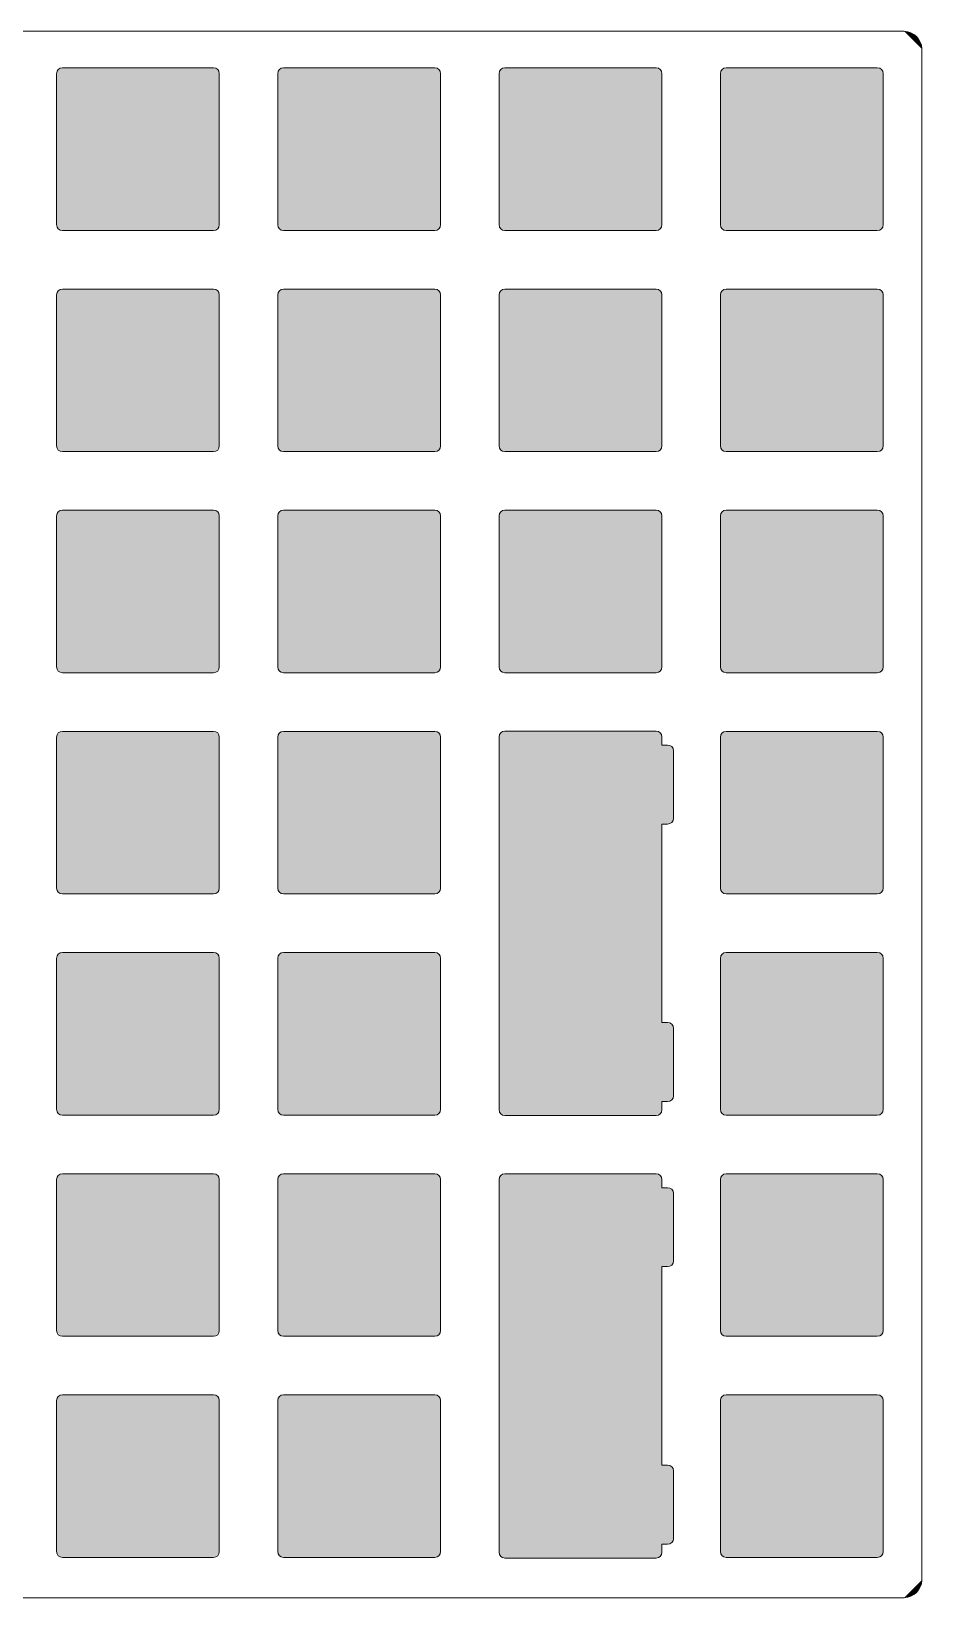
# Model space of a CAD drawing. Extents: x 264 to 551, y 127 to 265.
# Drawn here: x 474.4 to 551, y 127 to 261.9 of the extents above; entities that cross this region are included whole.
import ezdxf

# ---------------------------------------------------------------- set-up
doc = ezdxf.new("R2010")
doc.units = 0
doc.header["$MEASUREMENT"] = 0
doc.layers.add('Layer 2', color=7, linetype='Continuous', lineweight=0)

# ---------------------------------------------------------------- blocks, each defined once
blk = doc.blocks.new('Block_1')
at = {"layer": 'Layer 2', "true_color": 0x000000, "transparency": 33554687}
h = blk.add_hatch(color=18, dxfattribs=at)
h.dxf.hatch_style = 2
edge = h.paths.add_edge_path()
edge.add_spline(control_points=[(549.54, 261.87), (549.54, 261.87), (395.74, 261.87), (395.74, 261.87)], knot_values=[0, 0, 0, 0, 1, 1, 1, 1], degree=3, periodic=0)
edge.add_line((395.74, 261.87), (549.54, 261.87))
h = blk.add_hatch(color=18, dxfattribs=at)
h.dxf.hatch_style = 2
edge = h.paths.add_edge_path()
edge.add_spline(control_points=[(551.04, 260.37), (551.04, 261.17), (550.34, 261.87), (549.54, 261.87)], knot_values=[0, 0, 0, 0, 1, 1, 1, 1], degree=3, periodic=0)
edge.add_line((549.54, 261.87), (551.04, 260.37))
h = blk.add_hatch(color=18, dxfattribs=at)
h.dxf.hatch_style = 2
edge = h.paths.add_edge_path()
edge.add_spline(control_points=[(551.04, 128.47), (551.04, 128.47), (551.04, 260.37), (551.04, 260.37)], knot_values=[0, 0, 0, 0, 1, 1, 1, 1], degree=3, periodic=0)
edge.add_line((551.04, 260.37), (551.04, 128.47))
h = blk.add_hatch(color=18, dxfattribs=at)
h.dxf.hatch_style = 2
edge = h.paths.add_edge_path()
edge.add_spline(control_points=[(549.54, 126.97), (550.34, 126.97), (551.04, 127.67), (551.04, 128.47)], knot_values=[0, 0, 0, 0, 1, 1, 1, 1], degree=3, periodic=0)
edge.add_line((551.04, 128.47), (549.54, 126.97))
h = blk.add_hatch(color=18, dxfattribs=at)
h.dxf.hatch_style = 2
edge = h.paths.add_edge_path()
edge.add_spline(control_points=[(265.24, 126.97), (265.24, 126.97), (549.54, 126.97), (549.54, 126.97)], knot_values=[0, 0, 0, 0, 1, 1, 1, 1], degree=3, periodic=0)
edge.add_line((549.54, 126.97), (265.24, 126.97))
at = {"layer": 'Layer 2', "color": 18, "lineweight": 20, "true_color": 0x000000}
for points in [[(549.54, 261.87), (549.54, 261.87), (395.74, 261.87), (395.74, 261.87)], [(551.04, 260.37), (551.04, 261.17), (550.34, 261.87), (549.54, 261.87)], [(551.04, 128.47), (551.04, 128.47), (551.04, 260.37), (551.04, 260.37)], [(549.54, 126.97), (550.34, 126.97), (551.04, 127.67), (551.04, 128.47)], [(265.24, 126.97), (265.24, 126.97), (549.54, 126.97), (549.54, 126.97)]]:
    blk.add_open_spline(points, degree=3, dxfattribs=at)

msp = doc.modelspace()

# ---------------------------------------------------------------- hatches: boundary and pattern name
at = {"layer": 'Layer 2', "true_color": 0x000000, "transparency": 33554687}
h = msp.add_hatch(color=18, dxfattribs=at)
h.dxf.hatch_style = 2
edge = h.paths.add_edge_path()
edge.add_spline(control_points=[(477.08, 258.72), (477.08, 258.72), (490.08, 258.72), (490.08, 258.72), (490.38, 258.72), (490.58, 258.52), (490.58, 258.22), (490.58, 258.22), (490.58, 245.22), (490.58, 245.22), (490.58, 244.92), (490.38, 244.72), (490.08, 244.72), (490.08, 244.72), (477.08, 244.72), (477.08, 244.72), (476.78, 244.72), (476.58, 244.92), (476.58, 245.22), (476.58, 245.22), (476.58, 258.22), (476.58, 258.22), (476.58, 258.52), (476.78, 258.72), (477.08, 258.72)], knot_values=[0, 0, 0, 0, 1, 1, 1, 2, 2, 2, 3, 3, 3, 4, 4, 4, 5, 5, 5, 6, 6, 6, 7, 7, 7, 8, 8, 8, 8], degree=3, periodic=0)
h = msp.add_hatch(color=18, dxfattribs=at)
h.dxf.hatch_style = 2
edge = h.paths.add_edge_path()
edge.add_spline(control_points=[(496.12, 258.72), (496.12, 258.72), (509.12, 258.72), (509.12, 258.72), (509.42, 258.72), (509.62, 258.52), (509.62, 258.22), (509.62, 258.22), (509.62, 245.22), (509.62, 245.22), (509.62, 244.92), (509.42, 244.72), (509.12, 244.72), (509.12, 244.72), (496.12, 244.72), (496.12, 244.72), (495.82, 244.72), (495.62, 244.92), (495.62, 245.22), (495.62, 245.22), (495.62, 258.22), (495.62, 258.22), (495.62, 258.52), (495.82, 258.72), (496.12, 258.72)], knot_values=[0, 0, 0, 0, 1, 1, 1, 2, 2, 2, 3, 3, 3, 4, 4, 4, 5, 5, 5, 6, 6, 6, 7, 7, 7, 8, 8, 8, 8], degree=3, periodic=0)
h = msp.add_hatch(color=18, dxfattribs=at)
h.dxf.hatch_style = 2
edge = h.paths.add_edge_path()
edge.add_spline(control_points=[(515.17, 258.72), (515.17, 258.72), (528.17, 258.72), (528.17, 258.72), (528.47, 258.72), (528.67, 258.52), (528.67, 258.22), (528.67, 258.22), (528.67, 245.22), (528.67, 245.22), (528.67, 244.92), (528.47, 244.72), (528.17, 244.72), (528.17, 244.72), (515.17, 244.72), (515.17, 244.72), (514.87, 244.72), (514.67, 244.92), (514.67, 245.22), (514.67, 245.22), (514.67, 258.22), (514.67, 258.22), (514.67, 258.52), (514.87, 258.72), (515.17, 258.72)], knot_values=[0, 0, 0, 0, 1, 1, 1, 2, 2, 2, 3, 3, 3, 4, 4, 4, 5, 5, 5, 6, 6, 6, 7, 7, 7, 8, 8, 8, 8], degree=3, periodic=0)
h = msp.add_hatch(color=18, dxfattribs=at)
h.dxf.hatch_style = 2
edge = h.paths.add_edge_path()
edge.add_spline(control_points=[(534.22, 258.72), (534.22, 258.72), (547.22, 258.72), (547.22, 258.72), (547.52, 258.72), (547.72, 258.52), (547.72, 258.22), (547.72, 258.22), (547.72, 245.22), (547.72, 245.22), (547.72, 244.92), (547.52, 244.72), (547.22, 244.72), (547.22, 244.72), (534.22, 244.72), (534.22, 244.72), (533.92, 244.72), (533.72, 244.92), (533.72, 245.22), (533.72, 245.22), (533.72, 258.22), (533.72, 258.22), (533.72, 258.52), (533.92, 258.72), (534.22, 258.72)], knot_values=[0, 0, 0, 0, 1, 1, 1, 2, 2, 2, 3, 3, 3, 4, 4, 4, 5, 5, 5, 6, 6, 6, 7, 7, 7, 8, 8, 8, 8], degree=3, periodic=0)
h = msp.add_hatch(color=18, dxfattribs=at)
h.dxf.hatch_style = 2
edge = h.paths.add_edge_path()
edge.add_spline(control_points=[(477.08, 239.67), (477.08, 239.67), (490.08, 239.67), (490.08, 239.67), (490.38, 239.67), (490.58, 239.47), (490.58, 239.17), (490.58, 239.17), (490.58, 226.17), (490.58, 226.17), (490.58, 225.87), (490.38, 225.67), (490.08, 225.67), (490.08, 225.67), (477.08, 225.67), (477.08, 225.67), (476.78, 225.67), (476.58, 225.87), (476.58, 226.17), (476.58, 226.17), (476.58, 239.17), (476.58, 239.17), (476.58, 239.47), (476.78, 239.67), (477.08, 239.67)], knot_values=[0, 0, 0, 0, 1, 1, 1, 2, 2, 2, 3, 3, 3, 4, 4, 4, 5, 5, 5, 6, 6, 6, 7, 7, 7, 8, 8, 8, 8], degree=3, periodic=0)
h = msp.add_hatch(color=18, dxfattribs=at)
h.dxf.hatch_style = 2
edge = h.paths.add_edge_path()
edge.add_spline(control_points=[(496.12, 239.67), (496.12, 239.67), (509.12, 239.67), (509.12, 239.67), (509.42, 239.67), (509.62, 239.47), (509.62, 239.17), (509.62, 239.17), (509.62, 226.17), (509.62, 226.17), (509.62, 225.87), (509.42, 225.67), (509.12, 225.67), (509.12, 225.67), (496.12, 225.67), (496.12, 225.67), (495.82, 225.67), (495.62, 225.87), (495.62, 226.17), (495.62, 226.17), (495.62, 239.17), (495.62, 239.17), (495.62, 239.47), (495.82, 239.67), (496.12, 239.67)], knot_values=[0, 0, 0, 0, 1, 1, 1, 2, 2, 2, 3, 3, 3, 4, 4, 4, 5, 5, 5, 6, 6, 6, 7, 7, 7, 8, 8, 8, 8], degree=3, periodic=0)
h = msp.add_hatch(color=18, dxfattribs=at)
h.dxf.hatch_style = 2
edge = h.paths.add_edge_path()
edge.add_spline(control_points=[(515.17, 239.67), (515.17, 239.67), (528.17, 239.67), (528.17, 239.67), (528.47, 239.67), (528.67, 239.47), (528.67, 239.17), (528.67, 239.17), (528.67, 226.17), (528.67, 226.17), (528.67, 225.87), (528.47, 225.67), (528.17, 225.67), (528.17, 225.67), (515.17, 225.67), (515.17, 225.67), (514.87, 225.67), (514.67, 225.87), (514.67, 226.17), (514.67, 226.17), (514.67, 239.17), (514.67, 239.17), (514.67, 239.47), (514.87, 239.67), (515.17, 239.67)], knot_values=[0, 0, 0, 0, 1, 1, 1, 2, 2, 2, 3, 3, 3, 4, 4, 4, 5, 5, 5, 6, 6, 6, 7, 7, 7, 8, 8, 8, 8], degree=3, periodic=0)
h = msp.add_hatch(color=18, dxfattribs=at)
h.dxf.hatch_style = 2
edge = h.paths.add_edge_path()
edge.add_spline(control_points=[(534.22, 239.67), (534.22, 239.67), (547.22, 239.67), (547.22, 239.67), (547.52, 239.67), (547.72, 239.47), (547.72, 239.17), (547.72, 239.17), (547.72, 226.17), (547.72, 226.17), (547.72, 225.87), (547.52, 225.67), (547.22, 225.67), (547.22, 225.67), (534.22, 225.67), (534.22, 225.67), (533.92, 225.67), (533.72, 225.87), (533.72, 226.17), (533.72, 226.17), (533.72, 239.17), (533.72, 239.17), (533.72, 239.47), (533.92, 239.67), (534.22, 239.67)], knot_values=[0, 0, 0, 0, 1, 1, 1, 2, 2, 2, 3, 3, 3, 4, 4, 4, 5, 5, 5, 6, 6, 6, 7, 7, 7, 8, 8, 8, 8], degree=3, periodic=0)
h = msp.add_hatch(color=18, dxfattribs=at)
h.dxf.hatch_style = 2
edge = h.paths.add_edge_path()
edge.add_spline(control_points=[(477.08, 220.63), (477.08, 220.63), (490.08, 220.63), (490.08, 220.63), (490.38, 220.63), (490.58, 220.43), (490.58, 220.13), (490.58, 220.13), (490.58, 207.13), (490.58, 207.13), (490.58, 206.83), (490.38, 206.63), (490.08, 206.63), (490.08, 206.63), (477.08, 206.63), (477.08, 206.63), (476.78, 206.63), (476.58, 206.83), (476.58, 207.13), (476.58, 207.13), (476.58, 220.13), (476.58, 220.13), (476.58, 220.43), (476.78, 220.63), (477.08, 220.63)], knot_values=[0, 0, 0, 0, 1, 1, 1, 2, 2, 2, 3, 3, 3, 4, 4, 4, 5, 5, 5, 6, 6, 6, 7, 7, 7, 8, 8, 8, 8], degree=3, periodic=0)
h = msp.add_hatch(color=18, dxfattribs=at)
h.dxf.hatch_style = 2
edge = h.paths.add_edge_path()
edge.add_spline(control_points=[(496.12, 220.63), (496.12, 220.63), (509.12, 220.63), (509.12, 220.63), (509.42, 220.63), (509.62, 220.43), (509.62, 220.13), (509.62, 220.13), (509.62, 207.13), (509.62, 207.13), (509.62, 206.83), (509.42, 206.63), (509.12, 206.63), (509.12, 206.63), (496.12, 206.63), (496.12, 206.63), (495.82, 206.63), (495.62, 206.83), (495.62, 207.13), (495.62, 207.13), (495.62, 220.13), (495.62, 220.13), (495.62, 220.43), (495.82, 220.63), (496.12, 220.63)], knot_values=[0, 0, 0, 0, 1, 1, 1, 2, 2, 2, 3, 3, 3, 4, 4, 4, 5, 5, 5, 6, 6, 6, 7, 7, 7, 8, 8, 8, 8], degree=3, periodic=0)
h = msp.add_hatch(color=18, dxfattribs=at)
h.dxf.hatch_style = 2
edge = h.paths.add_edge_path()
edge.add_spline(control_points=[(515.17, 220.63), (515.17, 220.63), (528.17, 220.63), (528.17, 220.63), (528.47, 220.63), (528.67, 220.43), (528.67, 220.13), (528.67, 220.13), (528.67, 207.13), (528.67, 207.13), (528.67, 206.83), (528.47, 206.63), (528.17, 206.63), (528.17, 206.63), (515.17, 206.63), (515.17, 206.63), (514.87, 206.63), (514.67, 206.83), (514.67, 207.13), (514.67, 207.13), (514.67, 220.13), (514.67, 220.13), (514.67, 220.43), (514.87, 220.63), (515.17, 220.63)], knot_values=[0, 0, 0, 0, 1, 1, 1, 2, 2, 2, 3, 3, 3, 4, 4, 4, 5, 5, 5, 6, 6, 6, 7, 7, 7, 8, 8, 8, 8], degree=3, periodic=0)
h = msp.add_hatch(color=18, dxfattribs=at)
h.dxf.hatch_style = 2
edge = h.paths.add_edge_path()
edge.add_spline(control_points=[(534.22, 220.63), (534.22, 220.63), (547.22, 220.63), (547.22, 220.63), (547.52, 220.63), (547.72, 220.43), (547.72, 220.13), (547.72, 220.13), (547.72, 207.13), (547.72, 207.13), (547.72, 206.83), (547.52, 206.63), (547.22, 206.63), (547.22, 206.63), (534.22, 206.63), (534.22, 206.63), (533.92, 206.63), (533.72, 206.83), (533.72, 207.13), (533.72, 207.13), (533.72, 220.13), (533.72, 220.13), (533.72, 220.43), (533.92, 220.63), (534.22, 220.63)], knot_values=[0, 0, 0, 0, 1, 1, 1, 2, 2, 2, 3, 3, 3, 4, 4, 4, 5, 5, 5, 6, 6, 6, 7, 7, 7, 8, 8, 8, 8], degree=3, periodic=0)
h = msp.add_hatch(color=18, dxfattribs=at)
h.dxf.hatch_style = 2
edge = h.paths.add_edge_path()
edge.add_spline(control_points=[(477.08, 201.58), (477.08, 201.58), (490.08, 201.58), (490.08, 201.58), (490.38, 201.58), (490.58, 201.38), (490.58, 201.08), (490.58, 201.08), (490.58, 188.08), (490.58, 188.08), (490.58, 187.78), (490.38, 187.58), (490.08, 187.58), (490.08, 187.58), (477.08, 187.58), (477.08, 187.58), (476.78, 187.58), (476.58, 187.78), (476.58, 188.08), (476.58, 188.08), (476.58, 201.08), (476.58, 201.08), (476.58, 201.38), (476.78, 201.58), (477.08, 201.58)], knot_values=[0, 0, 0, 0, 1, 1, 1, 2, 2, 2, 3, 3, 3, 4, 4, 4, 5, 5, 5, 6, 6, 6, 7, 7, 7, 8, 8, 8, 8], degree=3, periodic=0)
h = msp.add_hatch(color=18, dxfattribs=at)
h.dxf.hatch_style = 2
edge = h.paths.add_edge_path()
edge.add_spline(control_points=[(496.12, 201.58), (496.12, 201.58), (509.12, 201.58), (509.12, 201.58), (509.42, 201.58), (509.62, 201.38), (509.62, 201.08), (509.62, 201.08), (509.62, 188.08), (509.62, 188.08), (509.62, 187.78), (509.42, 187.58), (509.12, 187.58), (509.12, 187.58), (496.12, 187.58), (496.12, 187.58), (495.82, 187.58), (495.62, 187.78), (495.62, 188.08), (495.62, 188.08), (495.62, 201.08), (495.62, 201.08), (495.62, 201.38), (495.82, 201.58), (496.12, 201.58)], knot_values=[0, 0, 0, 0, 1, 1, 1, 2, 2, 2, 3, 3, 3, 4, 4, 4, 5, 5, 5, 6, 6, 6, 7, 7, 7, 8, 8, 8, 8], degree=3, periodic=0)
h = msp.add_hatch(color=18, dxfattribs=at)
h.dxf.hatch_style = 2
edge = h.paths.add_edge_path()
edge.add_spline(control_points=[(515.17, 168.5), (514.87, 168.5), (514.67, 168.7), (514.67, 169), (514.67, 169), (514.67, 169), (514.67, 169), (514.67, 169), (514.67, 182), (514.67, 182), (514.67, 182), (514.67, 201.1), (514.67, 201.1), (514.67, 201.4), (514.87, 201.6), (515.17, 201.6), (515.17, 201.6), (528.17, 201.6), (528.17, 201.6), (528.47, 201.6), (528.67, 201.4), (528.67, 201.1), (528.67, 201.1), (528.67, 200.4), (528.67, 200.4), (528.67, 200.4), (528.67, 200.4), (528.67, 200.4), (528.67, 200.4), (529.17, 200.4), (529.17, 200.4), (529.47, 200.4), (529.67, 200.2), (529.67, 199.9), (529.67, 199.9), (529.67, 194.1), (529.67, 194.1), (529.67, 193.8), (529.47, 193.6), (529.17, 193.6), (529.17, 193.6), (528.67, 193.6), (528.67, 193.6), (528.67, 193.6), (528.67, 193.6), (528.67, 193.6), (528.67, 193.6), (528.67, 176.5), (528.67, 176.5), (528.67, 176.5), (529.17, 176.5), (529.17, 176.5), (529.47, 176.5), (529.67, 176.3), (529.67, 176), (529.67, 176), (529.67, 170.2), (529.67, 170.2), (529.67, 169.9), (529.47, 169.7), (529.17, 169.7), (529.17, 169.7), (528.67, 169.7), (528.67, 169.7), (528.67, 169.7), (528.67, 169.7), (528.67, 169.7), (528.67, 169.7), (528.67, 169), (528.67, 169), (528.67, 168.7), (528.47, 168.5), (528.17, 168.5), (528.17, 168.5), (515.17, 168.5), (515.17, 168.5)], knot_values=[0, 0, 0, 0, 1, 1, 1, 2, 2, 2, 3, 3, 3, 4, 4, 4, 5, 5, 5, 6, 6, 6, 7, 7, 7, 8, 8, 8, 9, 9, 9, 10, 10, 10, 11, 11, 11, 12, 12, 12, 13, 13, 13, 14, 14, 14, 15, 15, 15, 16, 16, 16, 17, 17, 17, 18, 18, 18, 19, 19, 19, 20, 20, 20, 21, 21, 21, 22, 22, 22, 23, 23, 23, 24, 24, 24, 25, 25, 25, 25], degree=3, periodic=0)
h = msp.add_hatch(color=18, dxfattribs=at)
h.dxf.hatch_style = 2
edge = h.paths.add_edge_path()
edge.add_spline(control_points=[(534.22, 201.58), (534.22, 201.58), (547.22, 201.58), (547.22, 201.58), (547.52, 201.58), (547.72, 201.38), (547.72, 201.08), (547.72, 201.08), (547.72, 188.08), (547.72, 188.08), (547.72, 187.78), (547.52, 187.58), (547.22, 187.58), (547.22, 187.58), (534.22, 187.58), (534.22, 187.58), (533.92, 187.58), (533.72, 187.78), (533.72, 188.08), (533.72, 188.08), (533.72, 201.08), (533.72, 201.08), (533.72, 201.38), (533.92, 201.58), (534.22, 201.58)], knot_values=[0, 0, 0, 0, 1, 1, 1, 2, 2, 2, 3, 3, 3, 4, 4, 4, 5, 5, 5, 6, 6, 6, 7, 7, 7, 8, 8, 8, 8], degree=3, periodic=0)
h = msp.add_hatch(color=18, dxfattribs=at)
h.dxf.hatch_style = 2
edge = h.paths.add_edge_path()
edge.add_spline(control_points=[(477.08, 182.53), (477.08, 182.53), (490.08, 182.53), (490.08, 182.53), (490.38, 182.53), (490.58, 182.33), (490.58, 182.03), (490.58, 182.03), (490.58, 169.03), (490.58, 169.03), (490.58, 168.73), (490.38, 168.53), (490.08, 168.53), (490.08, 168.53), (477.08, 168.53), (477.08, 168.53), (476.78, 168.53), (476.58, 168.73), (476.58, 169.03), (476.58, 169.03), (476.58, 182.03), (476.58, 182.03), (476.58, 182.33), (476.78, 182.53), (477.08, 182.53)], knot_values=[0, 0, 0, 0, 1, 1, 1, 2, 2, 2, 3, 3, 3, 4, 4, 4, 5, 5, 5, 6, 6, 6, 7, 7, 7, 8, 8, 8, 8], degree=3, periodic=0)
h = msp.add_hatch(color=18, dxfattribs=at)
h.dxf.hatch_style = 2
edge = h.paths.add_edge_path()
edge.add_spline(control_points=[(496.12, 182.53), (496.12, 182.53), (509.12, 182.53), (509.12, 182.53), (509.42, 182.53), (509.62, 182.33), (509.62, 182.03), (509.62, 182.03), (509.62, 169.03), (509.62, 169.03), (509.62, 168.73), (509.42, 168.53), (509.12, 168.53), (509.12, 168.53), (496.12, 168.53), (496.12, 168.53), (495.82, 168.53), (495.62, 168.73), (495.62, 169.03), (495.62, 169.03), (495.62, 182.03), (495.62, 182.03), (495.62, 182.33), (495.82, 182.53), (496.12, 182.53)], knot_values=[0, 0, 0, 0, 1, 1, 1, 2, 2, 2, 3, 3, 3, 4, 4, 4, 5, 5, 5, 6, 6, 6, 7, 7, 7, 8, 8, 8, 8], degree=3, periodic=0)
h = msp.add_hatch(color=18, dxfattribs=at)
h.dxf.hatch_style = 2
edge = h.paths.add_edge_path()
edge.add_spline(control_points=[(534.22, 182.53), (534.22, 182.53), (547.22, 182.53), (547.22, 182.53), (547.52, 182.53), (547.72, 182.33), (547.72, 182.03), (547.72, 182.03), (547.72, 169.03), (547.72, 169.03), (547.72, 168.73), (547.52, 168.53), (547.22, 168.53), (547.22, 168.53), (534.22, 168.53), (534.22, 168.53), (533.92, 168.53), (533.72, 168.73), (533.72, 169.03), (533.72, 169.03), (533.72, 182.03), (533.72, 182.03), (533.72, 182.33), (533.92, 182.53), (534.22, 182.53)], knot_values=[0, 0, 0, 0, 1, 1, 1, 2, 2, 2, 3, 3, 3, 4, 4, 4, 5, 5, 5, 6, 6, 6, 7, 7, 7, 8, 8, 8, 8], degree=3, periodic=0)
h = msp.add_hatch(color=18, dxfattribs=at)
h.dxf.hatch_style = 2
edge = h.paths.add_edge_path()
edge.add_spline(control_points=[(477.08, 163.48), (477.08, 163.48), (490.08, 163.48), (490.08, 163.48), (490.38, 163.48), (490.58, 163.28), (490.58, 162.98), (490.58, 162.98), (490.58, 149.98), (490.58, 149.98), (490.58, 149.68), (490.38, 149.48), (490.08, 149.48), (490.08, 149.48), (477.08, 149.48), (477.08, 149.48), (476.78, 149.48), (476.58, 149.68), (476.58, 149.98), (476.58, 149.98), (476.58, 162.98), (476.58, 162.98), (476.58, 163.28), (476.78, 163.48), (477.08, 163.48)], knot_values=[0, 0, 0, 0, 1, 1, 1, 2, 2, 2, 3, 3, 3, 4, 4, 4, 5, 5, 5, 6, 6, 6, 7, 7, 7, 8, 8, 8, 8], degree=3, periodic=0)
h = msp.add_hatch(color=18, dxfattribs=at)
h.dxf.hatch_style = 2
edge = h.paths.add_edge_path()
edge.add_spline(control_points=[(496.12, 163.48), (496.12, 163.48), (509.12, 163.48), (509.12, 163.48), (509.42, 163.48), (509.62, 163.28), (509.62, 162.98), (509.62, 162.98), (509.62, 149.98), (509.62, 149.98), (509.62, 149.68), (509.42, 149.48), (509.12, 149.48), (509.12, 149.48), (496.12, 149.48), (496.12, 149.48), (495.82, 149.48), (495.62, 149.68), (495.62, 149.98), (495.62, 149.98), (495.62, 162.98), (495.62, 162.98), (495.62, 163.28), (495.82, 163.48), (496.12, 163.48)], knot_values=[0, 0, 0, 0, 1, 1, 1, 2, 2, 2, 3, 3, 3, 4, 4, 4, 5, 5, 5, 6, 6, 6, 7, 7, 7, 8, 8, 8, 8], degree=3, periodic=0)
h = msp.add_hatch(color=18, dxfattribs=at)
h.dxf.hatch_style = 2
edge = h.paths.add_edge_path()
edge.add_spline(control_points=[(515.17, 130.38), (514.87, 130.38), (514.67, 130.58), (514.67, 130.88), (514.67, 130.88), (514.67, 130.88), (514.67, 130.88), (514.67, 130.88), (514.67, 143.88), (514.67, 143.88), (514.67, 143.88), (514.67, 162.98), (514.67, 162.98), (514.67, 163.28), (514.87, 163.48), (515.17, 163.48), (515.17, 163.48), (528.17, 163.48), (528.17, 163.48), (528.47, 163.48), (528.67, 163.28), (528.67, 162.98), (528.67, 162.98), (528.67, 162.28), (528.67, 162.28), (528.67, 162.28), (528.67, 162.28), (528.67, 162.28), (528.67, 162.28), (529.17, 162.28), (529.17, 162.28), (529.47, 162.28), (529.67, 162.08), (529.67, 161.78), (529.67, 161.78), (529.67, 155.98), (529.67, 155.98), (529.67, 155.68), (529.47, 155.48), (529.17, 155.48), (529.17, 155.48), (528.67, 155.48), (528.67, 155.48), (528.67, 155.48), (528.67, 155.48), (528.67, 155.48), (528.67, 155.48), (528.67, 138.38), (528.67, 138.38), (528.67, 138.38), (529.17, 138.38), (529.17, 138.38), (529.47, 138.38), (529.67, 138.18), (529.67, 137.88), (529.67, 137.88), (529.67, 132.08), (529.67, 132.08), (529.67, 131.78), (529.47, 131.58), (529.17, 131.58), (529.17, 131.58), (528.67, 131.58), (528.67, 131.58), (528.67, 131.58), (528.67, 131.58), (528.67, 131.58), (528.67, 131.58), (528.67, 130.88), (528.67, 130.88), (528.67, 130.58), (528.47, 130.38), (528.17, 130.38), (528.17, 130.38), (515.17, 130.38), (515.17, 130.38)], knot_values=[0, 0, 0, 0, 1, 1, 1, 2, 2, 2, 3, 3, 3, 4, 4, 4, 5, 5, 5, 6, 6, 6, 7, 7, 7, 8, 8, 8, 9, 9, 9, 10, 10, 10, 11, 11, 11, 12, 12, 12, 13, 13, 13, 14, 14, 14, 15, 15, 15, 16, 16, 16, 17, 17, 17, 18, 18, 18, 19, 19, 19, 20, 20, 20, 21, 21, 21, 22, 22, 22, 23, 23, 23, 24, 24, 24, 25, 25, 25, 25], degree=3, periodic=0)
h = msp.add_hatch(color=18, dxfattribs=at)
h.dxf.hatch_style = 2
edge = h.paths.add_edge_path()
edge.add_spline(control_points=[(534.22, 163.48), (534.22, 163.48), (547.22, 163.48), (547.22, 163.48), (547.52, 163.48), (547.72, 163.28), (547.72, 162.98), (547.72, 162.98), (547.72, 149.98), (547.72, 149.98), (547.72, 149.68), (547.52, 149.48), (547.22, 149.48), (547.22, 149.48), (534.22, 149.48), (534.22, 149.48), (533.92, 149.48), (533.72, 149.68), (533.72, 149.98), (533.72, 149.98), (533.72, 162.98), (533.72, 162.98), (533.72, 163.28), (533.92, 163.48), (534.22, 163.48)], knot_values=[0, 0, 0, 0, 1, 1, 1, 2, 2, 2, 3, 3, 3, 4, 4, 4, 5, 5, 5, 6, 6, 6, 7, 7, 7, 8, 8, 8, 8], degree=3, periodic=0)
h = msp.add_hatch(color=18, dxfattribs=at)
h.dxf.hatch_style = 2
edge = h.paths.add_edge_path()
edge.add_spline(control_points=[(477.08, 144.44), (477.08, 144.44), (490.08, 144.44), (490.08, 144.44), (490.38, 144.44), (490.58, 144.24), (490.58, 143.94), (490.58, 143.94), (490.58, 130.94), (490.58, 130.94), (490.58, 130.64), (490.38, 130.44), (490.08, 130.44), (490.08, 130.44), (477.08, 130.44), (477.08, 130.44), (476.78, 130.44), (476.58, 130.64), (476.58, 130.94), (476.58, 130.94), (476.58, 143.94), (476.58, 143.94), (476.58, 144.24), (476.78, 144.44), (477.08, 144.44)], knot_values=[0, 0, 0, 0, 1, 1, 1, 2, 2, 2, 3, 3, 3, 4, 4, 4, 5, 5, 5, 6, 6, 6, 7, 7, 7, 8, 8, 8, 8], degree=3, periodic=0)
h = msp.add_hatch(color=18, dxfattribs=at)
h.dxf.hatch_style = 2
edge = h.paths.add_edge_path()
edge.add_spline(control_points=[(496.12, 144.44), (496.12, 144.44), (509.12, 144.44), (509.12, 144.44), (509.42, 144.44), (509.62, 144.24), (509.62, 143.94), (509.62, 143.94), (509.62, 130.94), (509.62, 130.94), (509.62, 130.64), (509.42, 130.44), (509.12, 130.44), (509.12, 130.44), (496.12, 130.44), (496.12, 130.44), (495.82, 130.44), (495.62, 130.64), (495.62, 130.94), (495.62, 130.94), (495.62, 143.94), (495.62, 143.94), (495.62, 144.24), (495.82, 144.44), (496.12, 144.44)], knot_values=[0, 0, 0, 0, 1, 1, 1, 2, 2, 2, 3, 3, 3, 4, 4, 4, 5, 5, 5, 6, 6, 6, 7, 7, 7, 8, 8, 8, 8], degree=3, periodic=0)
h = msp.add_hatch(color=18, dxfattribs=at)
h.dxf.hatch_style = 2
edge = h.paths.add_edge_path()
edge.add_spline(control_points=[(534.22, 144.44), (534.22, 144.44), (547.22, 144.44), (547.22, 144.44), (547.52, 144.44), (547.72, 144.24), (547.72, 143.94), (547.72, 143.94), (547.72, 130.94), (547.72, 130.94), (547.72, 130.64), (547.52, 130.44), (547.22, 130.44), (547.22, 130.44), (534.22, 130.44), (534.22, 130.44), (533.92, 130.44), (533.72, 130.64), (533.72, 130.94), (533.72, 130.94), (533.72, 143.94), (533.72, 143.94), (533.72, 144.24), (533.92, 144.44), (534.22, 144.44)], knot_values=[0, 0, 0, 0, 1, 1, 1, 2, 2, 2, 3, 3, 3, 4, 4, 4, 5, 5, 5, 6, 6, 6, 7, 7, 7, 8, 8, 8, 8], degree=3, periodic=0)

# ---------------------------------------------------------------- linework, layer by layer
at = {"layer": 'Layer 2', "color": 18, "lineweight": 5, "true_color": 0x000000}
for points, knots in [([(477.08, 258.72), (477.08, 258.72), (490.08, 258.72), (490.08, 258.72), (490.38, 258.72), (490.58, 258.52), (490.58, 258.22), (490.58, 258.22), (490.58, 245.22), (490.58, 245.22), (490.58, 244.92), (490.38, 244.72), (490.08, 244.72), (490.08, 244.72), (477.08, 244.72), (477.08, 244.72), (476.78, 244.72), (476.58, 244.92), (476.58, 245.22), (476.58, 245.22), (476.58, 258.22), (476.58, 258.22), (476.58, 258.52), (476.78, 258.72), (477.08, 258.72)], [0, 0, 0, 0, 1, 1, 1, 2, 2, 2, 3, 3, 3, 4, 4, 4, 5, 5, 5, 6, 6, 6, 7, 7, 7, 8, 8, 8, 8]), ([(496.12, 258.72), (496.12, 258.72), (509.12, 258.72), (509.12, 258.72), (509.42, 258.72), (509.62, 258.52), (509.62, 258.22), (509.62, 258.22), (509.62, 245.22), (509.62, 245.22), (509.62, 244.92), (509.42, 244.72), (509.12, 244.72), (509.12, 244.72), (496.12, 244.72), (496.12, 244.72), (495.82, 244.72), (495.62, 244.92), (495.62, 245.22), (495.62, 245.22), (495.62, 258.22), (495.62, 258.22), (495.62, 258.52), (495.82, 258.72), (496.12, 258.72)], [0, 0, 0, 0, 1, 1, 1, 2, 2, 2, 3, 3, 3, 4, 4, 4, 5, 5, 5, 6, 6, 6, 7, 7, 7, 8, 8, 8, 8]), ([(515.17, 258.72), (515.17, 258.72), (528.17, 258.72), (528.17, 258.72), (528.47, 258.72), (528.67, 258.52), (528.67, 258.22), (528.67, 258.22), (528.67, 245.22), (528.67, 245.22), (528.67, 244.92), (528.47, 244.72), (528.17, 244.72), (528.17, 244.72), (515.17, 244.72), (515.17, 244.72), (514.87, 244.72), (514.67, 244.92), (514.67, 245.22), (514.67, 245.22), (514.67, 258.22), (514.67, 258.22), (514.67, 258.52), (514.87, 258.72), (515.17, 258.72)], [0, 0, 0, 0, 1, 1, 1, 2, 2, 2, 3, 3, 3, 4, 4, 4, 5, 5, 5, 6, 6, 6, 7, 7, 7, 8, 8, 8, 8]), ([(534.22, 258.72), (534.22, 258.72), (547.22, 258.72), (547.22, 258.72), (547.52, 258.72), (547.72, 258.52), (547.72, 258.22), (547.72, 258.22), (547.72, 245.22), (547.72, 245.22), (547.72, 244.92), (547.52, 244.72), (547.22, 244.72), (547.22, 244.72), (534.22, 244.72), (534.22, 244.72), (533.92, 244.72), (533.72, 244.92), (533.72, 245.22), (533.72, 245.22), (533.72, 258.22), (533.72, 258.22), (533.72, 258.52), (533.92, 258.72), (534.22, 258.72)], [0, 0, 0, 0, 1, 1, 1, 2, 2, 2, 3, 3, 3, 4, 4, 4, 5, 5, 5, 6, 6, 6, 7, 7, 7, 8, 8, 8, 8]), ([(477.08, 239.67), (477.08, 239.67), (490.08, 239.67), (490.08, 239.67), (490.38, 239.67), (490.58, 239.47), (490.58, 239.17), (490.58, 239.17), (490.58, 226.17), (490.58, 226.17), (490.58, 225.87), (490.38, 225.67), (490.08, 225.67), (490.08, 225.67), (477.08, 225.67), (477.08, 225.67), (476.78, 225.67), (476.58, 225.87), (476.58, 226.17), (476.58, 226.17), (476.58, 239.17), (476.58, 239.17), (476.58, 239.47), (476.78, 239.67), (477.08, 239.67)], [0, 0, 0, 0, 1, 1, 1, 2, 2, 2, 3, 3, 3, 4, 4, 4, 5, 5, 5, 6, 6, 6, 7, 7, 7, 8, 8, 8, 8]), ([(496.12, 239.67), (496.12, 239.67), (509.12, 239.67), (509.12, 239.67), (509.42, 239.67), (509.62, 239.47), (509.62, 239.17), (509.62, 239.17), (509.62, 226.17), (509.62, 226.17), (509.62, 225.87), (509.42, 225.67), (509.12, 225.67), (509.12, 225.67), (496.12, 225.67), (496.12, 225.67), (495.82, 225.67), (495.62, 225.87), (495.62, 226.17), (495.62, 226.17), (495.62, 239.17), (495.62, 239.17), (495.62, 239.47), (495.82, 239.67), (496.12, 239.67)], [0, 0, 0, 0, 1, 1, 1, 2, 2, 2, 3, 3, 3, 4, 4, 4, 5, 5, 5, 6, 6, 6, 7, 7, 7, 8, 8, 8, 8]), ([(515.17, 239.67), (515.17, 239.67), (528.17, 239.67), (528.17, 239.67), (528.47, 239.67), (528.67, 239.47), (528.67, 239.17), (528.67, 239.17), (528.67, 226.17), (528.67, 226.17), (528.67, 225.87), (528.47, 225.67), (528.17, 225.67), (528.17, 225.67), (515.17, 225.67), (515.17, 225.67), (514.87, 225.67), (514.67, 225.87), (514.67, 226.17), (514.67, 226.17), (514.67, 239.17), (514.67, 239.17), (514.67, 239.47), (514.87, 239.67), (515.17, 239.67)], [0, 0, 0, 0, 1, 1, 1, 2, 2, 2, 3, 3, 3, 4, 4, 4, 5, 5, 5, 6, 6, 6, 7, 7, 7, 8, 8, 8, 8]), ([(534.22, 239.67), (534.22, 239.67), (547.22, 239.67), (547.22, 239.67), (547.52, 239.67), (547.72, 239.47), (547.72, 239.17), (547.72, 239.17), (547.72, 226.17), (547.72, 226.17), (547.72, 225.87), (547.52, 225.67), (547.22, 225.67), (547.22, 225.67), (534.22, 225.67), (534.22, 225.67), (533.92, 225.67), (533.72, 225.87), (533.72, 226.17), (533.72, 226.17), (533.72, 239.17), (533.72, 239.17), (533.72, 239.47), (533.92, 239.67), (534.22, 239.67)], [0, 0, 0, 0, 1, 1, 1, 2, 2, 2, 3, 3, 3, 4, 4, 4, 5, 5, 5, 6, 6, 6, 7, 7, 7, 8, 8, 8, 8]), ([(477.08, 220.63), (477.08, 220.63), (490.08, 220.63), (490.08, 220.63), (490.38, 220.63), (490.58, 220.43), (490.58, 220.13), (490.58, 220.13), (490.58, 207.13), (490.58, 207.13), (490.58, 206.83), (490.38, 206.63), (490.08, 206.63), (490.08, 206.63), (477.08, 206.63), (477.08, 206.63), (476.78, 206.63), (476.58, 206.83), (476.58, 207.13), (476.58, 207.13), (476.58, 220.13), (476.58, 220.13), (476.58, 220.43), (476.78, 220.63), (477.08, 220.63)], [0, 0, 0, 0, 1, 1, 1, 2, 2, 2, 3, 3, 3, 4, 4, 4, 5, 5, 5, 6, 6, 6, 7, 7, 7, 8, 8, 8, 8]), ([(496.12, 220.63), (496.12, 220.63), (509.12, 220.63), (509.12, 220.63), (509.42, 220.63), (509.62, 220.43), (509.62, 220.13), (509.62, 220.13), (509.62, 207.13), (509.62, 207.13), (509.62, 206.83), (509.42, 206.63), (509.12, 206.63), (509.12, 206.63), (496.12, 206.63), (496.12, 206.63), (495.82, 206.63), (495.62, 206.83), (495.62, 207.13), (495.62, 207.13), (495.62, 220.13), (495.62, 220.13), (495.62, 220.43), (495.82, 220.63), (496.12, 220.63)], [0, 0, 0, 0, 1, 1, 1, 2, 2, 2, 3, 3, 3, 4, 4, 4, 5, 5, 5, 6, 6, 6, 7, 7, 7, 8, 8, 8, 8]), ([(515.17, 220.63), (515.17, 220.63), (528.17, 220.63), (528.17, 220.63), (528.47, 220.63), (528.67, 220.43), (528.67, 220.13), (528.67, 220.13), (528.67, 207.13), (528.67, 207.13), (528.67, 206.83), (528.47, 206.63), (528.17, 206.63), (528.17, 206.63), (515.17, 206.63), (515.17, 206.63), (514.87, 206.63), (514.67, 206.83), (514.67, 207.13), (514.67, 207.13), (514.67, 220.13), (514.67, 220.13), (514.67, 220.43), (514.87, 220.63), (515.17, 220.63)], [0, 0, 0, 0, 1, 1, 1, 2, 2, 2, 3, 3, 3, 4, 4, 4, 5, 5, 5, 6, 6, 6, 7, 7, 7, 8, 8, 8, 8]), ([(534.22, 220.63), (534.22, 220.63), (547.22, 220.63), (547.22, 220.63), (547.52, 220.63), (547.72, 220.43), (547.72, 220.13), (547.72, 220.13), (547.72, 207.13), (547.72, 207.13), (547.72, 206.83), (547.52, 206.63), (547.22, 206.63), (547.22, 206.63), (534.22, 206.63), (534.22, 206.63), (533.92, 206.63), (533.72, 206.83), (533.72, 207.13), (533.72, 207.13), (533.72, 220.13), (533.72, 220.13), (533.72, 220.43), (533.92, 220.63), (534.22, 220.63)], [0, 0, 0, 0, 1, 1, 1, 2, 2, 2, 3, 3, 3, 4, 4, 4, 5, 5, 5, 6, 6, 6, 7, 7, 7, 8, 8, 8, 8]), ([(477.08, 201.58), (477.08, 201.58), (490.08, 201.58), (490.08, 201.58), (490.38, 201.58), (490.58, 201.38), (490.58, 201.08), (490.58, 201.08), (490.58, 188.08), (490.58, 188.08), (490.58, 187.78), (490.38, 187.58), (490.08, 187.58), (490.08, 187.58), (477.08, 187.58), (477.08, 187.58), (476.78, 187.58), (476.58, 187.78), (476.58, 188.08), (476.58, 188.08), (476.58, 201.08), (476.58, 201.08), (476.58, 201.38), (476.78, 201.58), (477.08, 201.58)], [0, 0, 0, 0, 1, 1, 1, 2, 2, 2, 3, 3, 3, 4, 4, 4, 5, 5, 5, 6, 6, 6, 7, 7, 7, 8, 8, 8, 8]), ([(496.12, 201.58), (496.12, 201.58), (509.12, 201.58), (509.12, 201.58), (509.42, 201.58), (509.62, 201.38), (509.62, 201.08), (509.62, 201.08), (509.62, 188.08), (509.62, 188.08), (509.62, 187.78), (509.42, 187.58), (509.12, 187.58), (509.12, 187.58), (496.12, 187.58), (496.12, 187.58), (495.82, 187.58), (495.62, 187.78), (495.62, 188.08), (495.62, 188.08), (495.62, 201.08), (495.62, 201.08), (495.62, 201.38), (495.82, 201.58), (496.12, 201.58)], [0, 0, 0, 0, 1, 1, 1, 2, 2, 2, 3, 3, 3, 4, 4, 4, 5, 5, 5, 6, 6, 6, 7, 7, 7, 8, 8, 8, 8]), ([(515.17, 168.5), (514.87, 168.5), (514.67, 168.7), (514.67, 169), (514.67, 169), (514.67, 169), (514.67, 169), (514.67, 169), (514.67, 182), (514.67, 182), (514.67, 182), (514.67, 201.1), (514.67, 201.1), (514.67, 201.4), (514.87, 201.6), (515.17, 201.6), (515.17, 201.6), (528.17, 201.6), (528.17, 201.6), (528.47, 201.6), (528.67, 201.4), (528.67, 201.1), (528.67, 201.1), (528.67, 200.4), (528.67, 200.4), (528.67, 200.4), (528.67, 200.4), (528.67, 200.4), (528.67, 200.4), (529.17, 200.4), (529.17, 200.4), (529.47, 200.4), (529.67, 200.2), (529.67, 199.9), (529.67, 199.9), (529.67, 194.1), (529.67, 194.1), (529.67, 193.8), (529.47, 193.6), (529.17, 193.6), (529.17, 193.6), (528.67, 193.6), (528.67, 193.6), (528.67, 193.6), (528.67, 193.6), (528.67, 193.6), (528.67, 193.6), (528.67, 176.5), (528.67, 176.5), (528.67, 176.5), (529.17, 176.5), (529.17, 176.5), (529.47, 176.5), (529.67, 176.3), (529.67, 176), (529.67, 176), (529.67, 170.2), (529.67, 170.2), (529.67, 169.9), (529.47, 169.7), (529.17, 169.7), (529.17, 169.7), (528.67, 169.7), (528.67, 169.7), (528.67, 169.7), (528.67, 169.7), (528.67, 169.7), (528.67, 169.7), (528.67, 169), (528.67, 169), (528.67, 168.7), (528.47, 168.5), (528.17, 168.5), (528.17, 168.5), (515.17, 168.5), (515.17, 168.5)], [0, 0, 0, 0, 1, 1, 1, 2, 2, 2, 3, 3, 3, 4, 4, 4, 5, 5, 5, 6, 6, 6, 7, 7, 7, 8, 8, 8, 9, 9, 9, 10, 10, 10, 11, 11, 11, 12, 12, 12, 13, 13, 13, 14, 14, 14, 15, 15, 15, 16, 16, 16, 17, 17, 17, 18, 18, 18, 19, 19, 19, 20, 20, 20, 21, 21, 21, 22, 22, 22, 23, 23, 23, 24, 24, 24, 25, 25, 25, 25]), ([(534.22, 201.58), (534.22, 201.58), (547.22, 201.58), (547.22, 201.58), (547.52, 201.58), (547.72, 201.38), (547.72, 201.08), (547.72, 201.08), (547.72, 188.08), (547.72, 188.08), (547.72, 187.78), (547.52, 187.58), (547.22, 187.58), (547.22, 187.58), (534.22, 187.58), (534.22, 187.58), (533.92, 187.58), (533.72, 187.78), (533.72, 188.08), (533.72, 188.08), (533.72, 201.08), (533.72, 201.08), (533.72, 201.38), (533.92, 201.58), (534.22, 201.58)], [0, 0, 0, 0, 1, 1, 1, 2, 2, 2, 3, 3, 3, 4, 4, 4, 5, 5, 5, 6, 6, 6, 7, 7, 7, 8, 8, 8, 8]), ([(477.08, 182.53), (477.08, 182.53), (490.08, 182.53), (490.08, 182.53), (490.38, 182.53), (490.58, 182.33), (490.58, 182.03), (490.58, 182.03), (490.58, 169.03), (490.58, 169.03), (490.58, 168.73), (490.38, 168.53), (490.08, 168.53), (490.08, 168.53), (477.08, 168.53), (477.08, 168.53), (476.78, 168.53), (476.58, 168.73), (476.58, 169.03), (476.58, 169.03), (476.58, 182.03), (476.58, 182.03), (476.58, 182.33), (476.78, 182.53), (477.08, 182.53)], [0, 0, 0, 0, 1, 1, 1, 2, 2, 2, 3, 3, 3, 4, 4, 4, 5, 5, 5, 6, 6, 6, 7, 7, 7, 8, 8, 8, 8]), ([(496.12, 182.53), (496.12, 182.53), (509.12, 182.53), (509.12, 182.53), (509.42, 182.53), (509.62, 182.33), (509.62, 182.03), (509.62, 182.03), (509.62, 169.03), (509.62, 169.03), (509.62, 168.73), (509.42, 168.53), (509.12, 168.53), (509.12, 168.53), (496.12, 168.53), (496.12, 168.53), (495.82, 168.53), (495.62, 168.73), (495.62, 169.03), (495.62, 169.03), (495.62, 182.03), (495.62, 182.03), (495.62, 182.33), (495.82, 182.53), (496.12, 182.53)], [0, 0, 0, 0, 1, 1, 1, 2, 2, 2, 3, 3, 3, 4, 4, 4, 5, 5, 5, 6, 6, 6, 7, 7, 7, 8, 8, 8, 8]), ([(534.22, 182.53), (534.22, 182.53), (547.22, 182.53), (547.22, 182.53), (547.52, 182.53), (547.72, 182.33), (547.72, 182.03), (547.72, 182.03), (547.72, 169.03), (547.72, 169.03), (547.72, 168.73), (547.52, 168.53), (547.22, 168.53), (547.22, 168.53), (534.22, 168.53), (534.22, 168.53), (533.92, 168.53), (533.72, 168.73), (533.72, 169.03), (533.72, 169.03), (533.72, 182.03), (533.72, 182.03), (533.72, 182.33), (533.92, 182.53), (534.22, 182.53)], [0, 0, 0, 0, 1, 1, 1, 2, 2, 2, 3, 3, 3, 4, 4, 4, 5, 5, 5, 6, 6, 6, 7, 7, 7, 8, 8, 8, 8]), ([(477.08, 163.48), (477.08, 163.48), (490.08, 163.48), (490.08, 163.48), (490.38, 163.48), (490.58, 163.28), (490.58, 162.98), (490.58, 162.98), (490.58, 149.98), (490.58, 149.98), (490.58, 149.68), (490.38, 149.48), (490.08, 149.48), (490.08, 149.48), (477.08, 149.48), (477.08, 149.48), (476.78, 149.48), (476.58, 149.68), (476.58, 149.98), (476.58, 149.98), (476.58, 162.98), (476.58, 162.98), (476.58, 163.28), (476.78, 163.48), (477.08, 163.48)], [0, 0, 0, 0, 1, 1, 1, 2, 2, 2, 3, 3, 3, 4, 4, 4, 5, 5, 5, 6, 6, 6, 7, 7, 7, 8, 8, 8, 8]), ([(496.12, 163.48), (496.12, 163.48), (509.12, 163.48), (509.12, 163.48), (509.42, 163.48), (509.62, 163.28), (509.62, 162.98), (509.62, 162.98), (509.62, 149.98), (509.62, 149.98), (509.62, 149.68), (509.42, 149.48), (509.12, 149.48), (509.12, 149.48), (496.12, 149.48), (496.12, 149.48), (495.82, 149.48), (495.62, 149.68), (495.62, 149.98), (495.62, 149.98), (495.62, 162.98), (495.62, 162.98), (495.62, 163.28), (495.82, 163.48), (496.12, 163.48)], [0, 0, 0, 0, 1, 1, 1, 2, 2, 2, 3, 3, 3, 4, 4, 4, 5, 5, 5, 6, 6, 6, 7, 7, 7, 8, 8, 8, 8]), ([(515.17, 130.38), (514.87, 130.38), (514.67, 130.58), (514.67, 130.88), (514.67, 130.88), (514.67, 130.88), (514.67, 130.88), (514.67, 130.88), (514.67, 143.88), (514.67, 143.88), (514.67, 143.88), (514.67, 162.98), (514.67, 162.98), (514.67, 163.28), (514.87, 163.48), (515.17, 163.48), (515.17, 163.48), (528.17, 163.48), (528.17, 163.48), (528.47, 163.48), (528.67, 163.28), (528.67, 162.98), (528.67, 162.98), (528.67, 162.28), (528.67, 162.28), (528.67, 162.28), (528.67, 162.28), (528.67, 162.28), (528.67, 162.28), (529.17, 162.28), (529.17, 162.28), (529.47, 162.28), (529.67, 162.08), (529.67, 161.78), (529.67, 161.78), (529.67, 155.98), (529.67, 155.98), (529.67, 155.68), (529.47, 155.48), (529.17, 155.48), (529.17, 155.48), (528.67, 155.48), (528.67, 155.48), (528.67, 155.48), (528.67, 155.48), (528.67, 155.48), (528.67, 155.48), (528.67, 138.38), (528.67, 138.38), (528.67, 138.38), (529.17, 138.38), (529.17, 138.38), (529.47, 138.38), (529.67, 138.18), (529.67, 137.88), (529.67, 137.88), (529.67, 132.08), (529.67, 132.08), (529.67, 131.78), (529.47, 131.58), (529.17, 131.58), (529.17, 131.58), (528.67, 131.58), (528.67, 131.58), (528.67, 131.58), (528.67, 131.58), (528.67, 131.58), (528.67, 131.58), (528.67, 130.88), (528.67, 130.88), (528.67, 130.58), (528.47, 130.38), (528.17, 130.38), (528.17, 130.38), (515.17, 130.38), (515.17, 130.38)], [0, 0, 0, 0, 1, 1, 1, 2, 2, 2, 3, 3, 3, 4, 4, 4, 5, 5, 5, 6, 6, 6, 7, 7, 7, 8, 8, 8, 9, 9, 9, 10, 10, 10, 11, 11, 11, 12, 12, 12, 13, 13, 13, 14, 14, 14, 15, 15, 15, 16, 16, 16, 17, 17, 17, 18, 18, 18, 19, 19, 19, 20, 20, 20, 21, 21, 21, 22, 22, 22, 23, 23, 23, 24, 24, 24, 25, 25, 25, 25]), ([(534.22, 163.48), (534.22, 163.48), (547.22, 163.48), (547.22, 163.48), (547.52, 163.48), (547.72, 163.28), (547.72, 162.98), (547.72, 162.98), (547.72, 149.98), (547.72, 149.98), (547.72, 149.68), (547.52, 149.48), (547.22, 149.48), (547.22, 149.48), (534.22, 149.48), (534.22, 149.48), (533.92, 149.48), (533.72, 149.68), (533.72, 149.98), (533.72, 149.98), (533.72, 162.98), (533.72, 162.98), (533.72, 163.28), (533.92, 163.48), (534.22, 163.48)], [0, 0, 0, 0, 1, 1, 1, 2, 2, 2, 3, 3, 3, 4, 4, 4, 5, 5, 5, 6, 6, 6, 7, 7, 7, 8, 8, 8, 8]), ([(477.08, 144.44), (477.08, 144.44), (490.08, 144.44), (490.08, 144.44), (490.38, 144.44), (490.58, 144.24), (490.58, 143.94), (490.58, 143.94), (490.58, 130.94), (490.58, 130.94), (490.58, 130.64), (490.38, 130.44), (490.08, 130.44), (490.08, 130.44), (477.08, 130.44), (477.08, 130.44), (476.78, 130.44), (476.58, 130.64), (476.58, 130.94), (476.58, 130.94), (476.58, 143.94), (476.58, 143.94), (476.58, 144.24), (476.78, 144.44), (477.08, 144.44)], [0, 0, 0, 0, 1, 1, 1, 2, 2, 2, 3, 3, 3, 4, 4, 4, 5, 5, 5, 6, 6, 6, 7, 7, 7, 8, 8, 8, 8]), ([(496.12, 144.44), (496.12, 144.44), (509.12, 144.44), (509.12, 144.44), (509.42, 144.44), (509.62, 144.24), (509.62, 143.94), (509.62, 143.94), (509.62, 130.94), (509.62, 130.94), (509.62, 130.64), (509.42, 130.44), (509.12, 130.44), (509.12, 130.44), (496.12, 130.44), (496.12, 130.44), (495.82, 130.44), (495.62, 130.64), (495.62, 130.94), (495.62, 130.94), (495.62, 143.94), (495.62, 143.94), (495.62, 144.24), (495.82, 144.44), (496.12, 144.44)], [0, 0, 0, 0, 1, 1, 1, 2, 2, 2, 3, 3, 3, 4, 4, 4, 5, 5, 5, 6, 6, 6, 7, 7, 7, 8, 8, 8, 8]), ([(534.22, 144.44), (534.22, 144.44), (547.22, 144.44), (547.22, 144.44), (547.52, 144.44), (547.72, 144.24), (547.72, 143.94), (547.72, 143.94), (547.72, 130.94), (547.72, 130.94), (547.72, 130.64), (547.52, 130.44), (547.22, 130.44), (547.22, 130.44), (534.22, 130.44), (534.22, 130.44), (533.92, 130.44), (533.72, 130.64), (533.72, 130.94), (533.72, 130.94), (533.72, 143.94), (533.72, 143.94), (533.72, 144.24), (533.92, 144.44), (534.22, 144.44)], [0, 0, 0, 0, 1, 1, 1, 2, 2, 2, 3, 3, 3, 4, 4, 4, 5, 5, 5, 6, 6, 6, 7, 7, 7, 8, 8, 8, 8])]:
    msp.add_open_spline(points, degree=3, knots=knots, dxfattribs=at)

# ---------------------------------------------------------------- block references
at = {"layer": 'Layer 2'}
msp.add_blockref('Block_1', (0, 0), dxfattribs=at)

doc.saveas('drawing.dxf')
